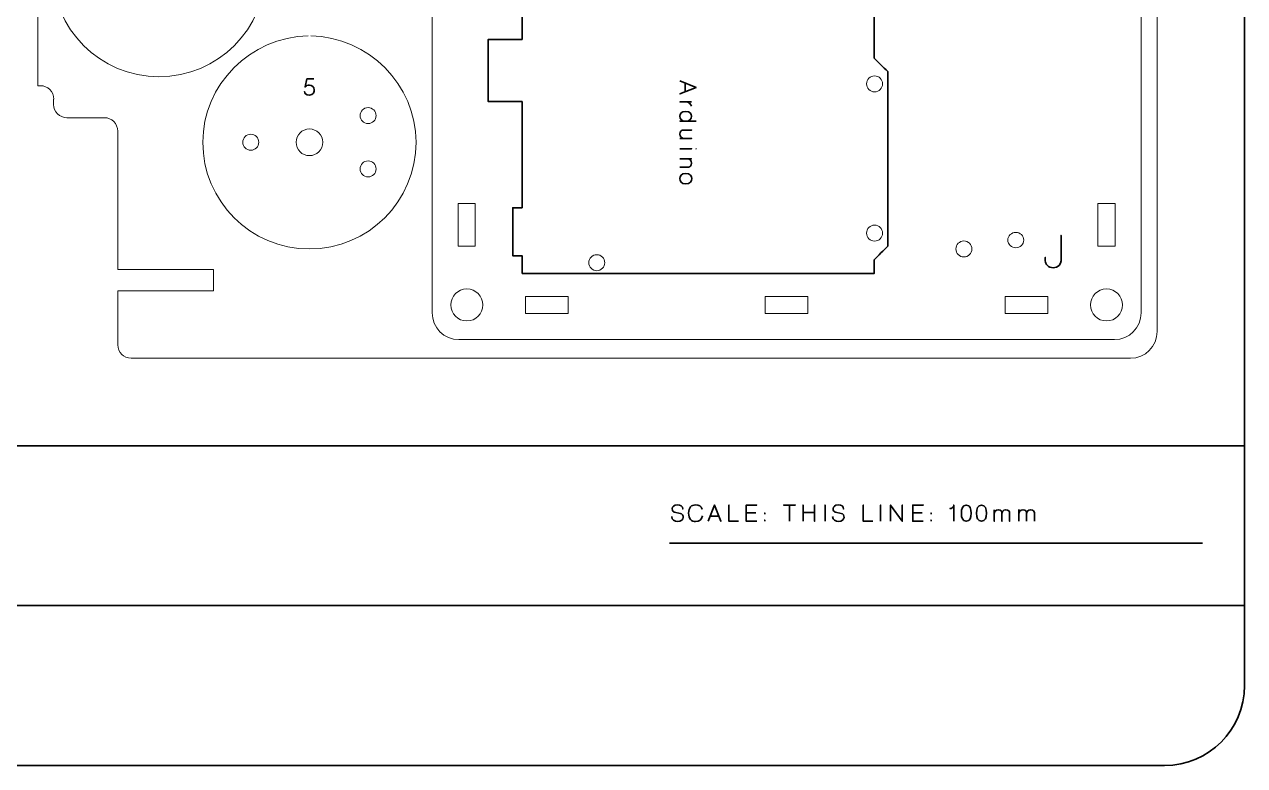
# Model space of a CAD drawing. Header units: inches. Extents: x 15 to 785, y -737 to -15.
# Drawn here: x 556.1 to 785, y -585 to -446 of the extents above; entities that cross this region are included whole.
import ezdxf

# ---------------------------------------------------------------- set-up
doc = ezdxf.new("R2010")
doc.units = ezdxf.units.IN
doc.header["$MEASUREMENT"] = 0
doc.layers.add('Layer 1', color=7, linetype='Continuous')

# ---------------------------------------------------------------- blocks, each defined once
blk = doc.blocks.new('block 24')
at = {"layer": 'Layer 1', "color": 30, "lineweight": 35, "true_color": 0xf58726}
for points in [[(699.6, -539.18), (699.6, -536.13), (698.5, -536.13), (700.7, -536.13), (699.6, -536.13), (699.6, -539.18)], [(702.18, -539.18), (702.18, -537.5), (704.33, -537.5), (704.33, -539.18), (704.33, -536.14), (704.33, -537.5), (702.18, -537.5), (702.18, -536.14), (702.18, -539.18)]]:
    blk.add_lwpolyline(points, dxfattribs=at)
for points, knots in [([(677.54, -538.26), (677.54, -538.94), (678.06, -539.21), (678.66, -539.21), (679.28, -539.21), (679.66, -538.82), (679.67, -538.45), (679.69, -538.08), (679.5, -537.78), (679.12, -537.7), (679.12, -537.7), (678.08, -537.47), (678.08, -537.47), (677.79, -537.41), (677.62, -537.24), (677.62, -536.84), (677.62, -536.45), (677.95, -536.1), (678.56, -536.1), (679.17, -536.1), (679.62, -536.39), (679.6, -536.9), (679.62, -536.39), (679.17, -536.1), (678.56, -536.1), (677.95, -536.1), (677.62, -536.45), (677.62, -536.84), (677.62, -537.24), (677.78, -537.41), (678.08, -537.47), (678.08, -537.47), (679.12, -537.7), (679.12, -537.7), (679.51, -537.78), (679.69, -538.08), (679.67, -538.45), (679.66, -538.82), (679.28, -539.21), (678.66, -539.21), (678.06, -539.21), (677.54, -538.94), (677.54, -538.26)], [0, 0, 0, 0, 1, 1, 1, 2, 2, 2, 3, 3, 3, 4, 4, 4, 5, 5, 5, 6, 6, 6, 7, 7, 7, 8, 8, 8, 9, 9, 9, 10, 10, 10, 11, 11, 11, 12, 12, 12, 13, 13, 13, 14, 14, 14, 14]), ([(683.29, -538.16), (683.16, -538.89), (682.72, -539.22), (682.02, -539.22), (681.18, -539.22), (680.7, -538.74), (680.7, -537.66), (680.7, -536.58), (681.18, -536.1), (682.02, -536.1), (682.63, -536.1), (683.04, -536.34), (683.23, -536.89), (683.04, -536.34), (682.63, -536.1), (682.02, -536.1), (681.18, -536.1), (680.7, -536.58), (680.7, -537.66), (680.7, -538.74), (681.18, -539.22), (682.02, -539.22), (682.72, -539.22), (683.16, -538.89), (683.29, -538.16)], [0, 0, 0, 0, 1, 1, 1, 2, 2, 2, 3, 3, 3, 4, 4, 4, 5, 5, 5, 6, 6, 6, 7, 7, 7, 8, 8, 8, 8]), ([(684.34, -539.18), (684.34, -539.18), (685.55, -536.13), (685.55, -536.13), (685.55, -536.13), (686.76, -539.18), (686.76, -539.18), (686.76, -539.18), (685.55, -536.13), (685.55, -536.13), (685.55, -536.13), (684.34, -539.18), (684.34, -539.18)], [0, 0, 0, 0, 1, 1, 1, 2, 2, 2, 3, 3, 3, 4, 4, 4, 4]), ([(690.03, -539.18), (690.03, -539.18), (688.25, -539.18), (688.25, -539.18), (688.25, -539.18), (688.25, -536.13), (688.25, -536.13), (688.25, -536.13), (688.25, -539.18), (688.25, -539.18), (688.25, -539.18), (690.03, -539.18), (690.03, -539.18)], [0, 0, 0, 0, 1, 1, 1, 2, 2, 2, 3, 3, 3, 4, 4, 4, 4]), ([(693.48, -539.18), (693.48, -539.18), (691.51, -539.18), (691.51, -539.18), (691.51, -539.18), (691.51, -536.15), (691.51, -536.15), (691.51, -536.15), (693.48, -536.15), (693.48, -536.15), (693.48, -536.15), (691.51, -536.15), (691.51, -536.15), (691.51, -536.15), (691.51, -539.18), (691.51, -539.18), (691.51, -539.18), (693.48, -539.18), (693.48, -539.18)], [0, 0, 0, 0, 1, 1, 1, 2, 2, 2, 3, 3, 3, 4, 4, 4, 5, 5, 5, 6, 6, 6, 6]), ([(693.31, -537.62), (693.31, -537.62), (691.51, -537.62), (691.51, -537.62), (691.51, -537.62), (693.31, -537.62), (693.31, -537.62)], [0, 0, 0, 0, 1, 1, 1, 2, 2, 2, 2]), ([(694.97, -537.85), (694.97, -537.85), (694.97, -537.61), (694.97, -537.61), (694.97, -537.61), (694.97, -537.85), (694.97, -537.85)], [0, 0, 0, 0, 1, 1, 1, 2, 2, 2, 2]), ([(706.31, -539.18), (706.31, -539.18), (706.31, -536.13), (706.31, -536.13), (706.31, -536.13), (706.31, -539.18), (706.31, -539.18)], [0, 0, 0, 0, 1, 1, 1, 2, 2, 2, 2]), ([(707.72, -538.26), (707.72, -538.94), (708.24, -539.21), (708.84, -539.21), (709.46, -539.21), (709.84, -538.82), (709.85, -538.45), (709.87, -538.08), (709.68, -537.78), (709.3, -537.7), (709.3, -537.7), (708.26, -537.47), (708.26, -537.47), (707.97, -537.41), (707.8, -537.24), (707.8, -536.84), (707.8, -536.45), (708.13, -536.1), (708.74, -536.1), (709.35, -536.1), (709.79, -536.39), (709.78, -536.9), (709.79, -536.39), (709.35, -536.1), (708.74, -536.1), (708.13, -536.1), (707.8, -536.45), (707.8, -536.84), (707.8, -537.24), (707.96, -537.41), (708.26, -537.47), (708.26, -537.47), (709.3, -537.7), (709.3, -537.7), (709.68, -537.78), (709.87, -538.08), (709.85, -538.45), (709.84, -538.82), (709.46, -539.21), (708.84, -539.21), (708.24, -539.21), (707.72, -538.94), (707.72, -538.26)], [0, 0, 0, 0, 1, 1, 1, 2, 2, 2, 3, 3, 3, 4, 4, 4, 5, 5, 5, 6, 6, 6, 7, 7, 7, 8, 8, 8, 9, 9, 9, 10, 10, 10, 11, 11, 11, 12, 12, 12, 13, 13, 13, 14, 14, 14, 14]), ([(715.24, -539.18), (715.24, -539.18), (713.46, -539.18), (713.46, -539.18), (713.46, -539.18), (713.46, -536.13), (713.46, -536.13), (713.46, -536.13), (713.46, -539.18), (713.46, -539.18), (713.46, -539.18), (715.24, -539.18), (715.24, -539.18)], [0, 0, 0, 0, 1, 1, 1, 2, 2, 2, 3, 3, 3, 4, 4, 4, 4]), ([(716.72, -539.18), (716.72, -539.18), (716.72, -536.13), (716.72, -536.13), (716.72, -536.13), (716.72, -539.18), (716.72, -539.18)], [0, 0, 0, 0, 1, 1, 1, 2, 2, 2, 2]), ([(718.58, -539.18), (718.58, -539.18), (718.58, -536.13), (718.58, -536.13), (718.58, -536.13), (720.76, -539.18), (720.76, -539.18), (720.76, -539.18), (720.76, -536.13), (720.76, -536.13), (720.76, -536.13), (720.76, -539.18), (720.76, -539.18), (720.76, -539.18), (718.58, -536.13), (718.58, -536.13), (718.58, -536.13), (718.58, -539.18), (718.58, -539.18)], [0, 0, 0, 0, 1, 1, 1, 2, 2, 2, 3, 3, 3, 4, 4, 4, 5, 5, 5, 6, 6, 6, 6]), ([(724.71, -539.18), (724.71, -539.18), (722.74, -539.18), (722.74, -539.18), (722.74, -539.18), (722.74, -536.15), (722.74, -536.15), (722.74, -536.15), (724.71, -536.15), (724.71, -536.15), (724.71, -536.15), (722.74, -536.15), (722.74, -536.15), (722.74, -536.15), (722.74, -539.18), (722.74, -539.18), (722.74, -539.18), (724.71, -539.18), (724.71, -539.18)], [0, 0, 0, 0, 1, 1, 1, 2, 2, 2, 3, 3, 3, 4, 4, 4, 5, 5, 5, 6, 6, 6, 6]), ([(724.54, -537.62), (724.54, -537.62), (722.74, -537.62), (722.74, -537.62), (722.74, -537.62), (724.54, -537.62), (724.54, -537.62)], [0, 0, 0, 0, 1, 1, 1, 2, 2, 2, 2]), ([(726.2, -537.85), (726.2, -537.85), (726.2, -537.61), (726.2, -537.61), (726.2, -537.61), (726.2, -537.85), (726.2, -537.85)], [0, 0, 0, 0, 1, 1, 1, 2, 2, 2, 2]), ([(730.45, -539.18), (730.45, -539.18), (730.45, -536.13), (730.45, -536.13), (730.45, -536.65), (729.94, -536.78), (729.73, -536.79), (729.94, -536.78), (730.45, -536.65), (730.45, -536.13), (730.45, -536.13), (730.45, -539.18), (730.45, -539.18)], [0, 0, 0, 0, 1, 1, 1, 2, 2, 2, 3, 3, 3, 4, 4, 4, 4]), ([(731.87, -537.66), (731.87, -536.82), (732.05, -536.14), (732.79, -536.14), (733.53, -536.14), (733.71, -536.82), (733.71, -537.66), (733.71, -538.5), (733.53, -539.18), (732.79, -539.18), (732.05, -539.18), (731.87, -538.5), (731.87, -537.66)], [0, 0, 0, 0, 1, 1, 1, 2, 2, 2, 3, 3, 3, 4, 4, 4, 4]), ([(731.87, -537.66), (731.87, -536.82), (732.05, -536.14), (732.79, -536.14), (733.53, -536.14), (733.71, -536.82), (733.71, -537.66), (733.71, -538.5), (733.53, -539.18), (732.79, -539.18), (732.05, -539.18), (731.87, -538.5), (731.87, -537.66)], [0, 0, 0, 0, 1, 1, 1, 2, 2, 2, 3, 3, 3, 4, 4, 4, 4]), ([(734.72, -537.66), (734.72, -536.82), (734.89, -536.14), (735.64, -536.14), (736.38, -536.14), (736.56, -536.82), (736.56, -537.66), (736.56, -538.5), (736.38, -539.18), (735.64, -539.18), (734.89, -539.18), (734.72, -538.5), (734.72, -537.66)], [0, 0, 0, 0, 1, 1, 1, 2, 2, 2, 3, 3, 3, 4, 4, 4, 4]), ([(734.72, -537.66), (734.72, -536.82), (734.89, -536.14), (735.64, -536.14), (736.38, -536.14), (736.56, -536.82), (736.56, -537.66), (736.56, -538.5), (736.38, -539.18), (735.64, -539.18), (734.89, -539.18), (734.72, -538.5), (734.72, -537.66)], [0, 0, 0, 0, 1, 1, 1, 2, 2, 2, 3, 3, 3, 4, 4, 4, 4]), ([(739.47, -537.58), (739.47, -537.38), (739.34, -537.02), (738.8, -537.01), (738.26, -537.01), (738.02, -537.43), (738.02, -537.82), (738.02, -537.43), (738.26, -537.01), (738.8, -537.01), (739.34, -537.02), (739.47, -537.38), (739.47, -537.58), (739.47, -537.77), (739.47, -539.18), (739.47, -539.18), (739.47, -539.18), (739.47, -537.77), (739.47, -537.58)], [0, 0, 0, 0, 1, 1, 1, 2, 2, 2, 3, 3, 3, 4, 4, 4, 5, 5, 5, 6, 6, 6, 6]), ([(738.02, -537.01), (738.02, -537.01), (738.02, -539.18), (738.02, -539.18), (738.02, -539.18), (738.02, -537.01), (738.02, -537.01)], [0, 0, 0, 0, 1, 1, 1, 2, 2, 2, 2]), ([(740.92, -537.58), (740.92, -537.38), (740.74, -537.02), (740.2, -537.01), (739.66, -537.01), (739.47, -537.43), (739.47, -537.82), (739.47, -537.43), (739.66, -537.01), (740.2, -537.01), (740.74, -537.02), (740.92, -537.38), (740.92, -537.58), (740.92, -537.77), (740.92, -539.18), (740.92, -539.18), (740.92, -539.18), (740.92, -537.77), (740.92, -537.58)], [0, 0, 0, 0, 1, 1, 1, 2, 2, 2, 3, 3, 3, 4, 4, 4, 5, 5, 5, 6, 6, 6, 6]), ([(744.11, -539.18), (744.11, -539.18), (744.11, -537.77), (744.11, -537.58), (744.11, -537.38), (743.99, -537.02), (743.45, -537.01), (742.91, -537.01), (742.67, -537.43), (742.67, -537.82), (742.67, -537.43), (742.91, -537.01), (743.45, -537.01), (743.99, -537.02), (744.11, -537.38), (744.11, -537.58), (744.11, -537.77), (744.11, -539.18), (744.11, -539.18)], [0, 0, 0, 0, 1, 1, 1, 2, 2, 2, 3, 3, 3, 4, 4, 4, 5, 5, 5, 6, 6, 6, 6]), ([(742.67, -539.18), (742.67, -539.18), (742.67, -537.01), (742.67, -537.01), (742.67, -537.01), (742.67, -539.18), (742.67, -539.18)], [0, 0, 0, 0, 1, 1, 1, 2, 2, 2, 2]), ([(745.57, -539.18), (745.57, -539.18), (745.57, -537.77), (745.57, -537.58), (745.57, -537.38), (745.38, -537.02), (744.85, -537.01), (744.31, -537.01), (744.11, -537.43), (744.11, -537.82), (744.11, -537.43), (744.31, -537.01), (744.85, -537.01), (745.38, -537.02), (745.57, -537.38), (745.57, -537.58), (745.57, -537.77), (745.57, -539.18), (745.57, -539.18)], [0, 0, 0, 0, 1, 1, 1, 2, 2, 2, 3, 3, 3, 4, 4, 4, 5, 5, 5, 6, 6, 6, 6]), ([(684.72, -538.22), (684.72, -538.22), (686.38, -538.22), (686.38, -538.22), (686.38, -538.22), (684.72, -538.22), (684.72, -538.22)], [0, 0, 0, 0, 1, 1, 1, 2, 2, 2, 2]), ([(694.97, -539.18), (694.97, -539.18), (694.97, -538.95), (694.97, -538.95), (694.97, -538.95), (694.97, -539.18), (694.97, -539.18)], [0, 0, 0, 0, 1, 1, 1, 2, 2, 2, 2]), ([(726.2, -539.18), (726.2, -539.18), (726.2, -538.95), (726.2, -538.95), (726.2, -538.95), (726.2, -539.18), (726.2, -539.18)], [0, 0, 0, 0, 1, 1, 1, 2, 2, 2, 2])]:
    blk.add_open_spline(points, degree=3, knots=knots, dxfattribs=at)

msp = doc.modelspace()

# ---------------------------------------------------------------- linework, layer by layer
at = {"layer": 'Layer 1', "color": 179, "lineweight": 9, "true_color": 0x231f20}
for points in [[(640.68, -479.6), (640.68, -487.6), (637.48, -487.6), (637.48, -479.6), (640.68, -479.6)], [(760.69, -479.6), (760.69, -487.6), (757.49, -487.6), (757.49, -479.6), (760.69, -479.6)], [(658.08, -497), (658.08, -500.2), (650.09, -500.2), (650.09, -497), (658.08, -497)], [(703.09, -497), (703.09, -500.2), (695.08, -500.2), (695.08, -497), (703.09, -497)], [(748.08, -497), (748.08, -500.2), (740.09, -500.2), (740.09, -497), (748.08, -497)]]:
    msp.add_lwpolyline(points, dxfattribs=at)
at = {"layer": 'Layer 1', "color": 35, "lineweight": 35, "true_color": 0x927753}
msp.add_lwpolyline([(785, -555), (15, -555), (15, -525), (785, -525), (785, -555)], dxfattribs=at)
at = {"layer": 'Layer 1', "color": 30, "lineweight": 35, "true_color": 0xf58726}
msp.add_lwpolyline([(677.09, -543.25), (777.09, -543.25)], dxfattribs=at)
at = {"layer": 'Layer 1', "color": 179, "lineweight": 35, "true_color": 0x231f20}
msp.add_open_spline([(785, -570), (785, -578.28), (778.28, -585), (770, -585), (770, -585), (30, -585), (30, -585), (21.72, -585), (15, -578.28), (15, -570), (15, -570), (15, -30), (15, -30), (15, -21.72), (21.72, -15), (30, -15), (30, -15), (770, -15), (770, -15), (778.28, -15), (785, -21.72), (785, -30), (785, -30), (785, -570), (785, -570)], degree=3, knots=[0, 0, 0, 0, 1, 1, 1, 2, 2, 2, 3, 3, 3, 4, 4, 4, 5, 5, 5, 6, 6, 6, 7, 7, 7, 8, 8, 8, 8], dxfattribs=at)
at = {"layer": 'Layer 1', "color": 179, "lineweight": 20, "true_color": 0x231f20}
for points, knots in [([(561.56, -460.98), (561.56, -460.98), (561.56, -459.98), (561.56, -459.98), (561.56, -459.98), (561.59, -459.98), (561.59, -459.98), (561.59, -458.6), (560.47, -457.48), (559.09, -457.48), (559.09, -457.48), (558.59, -457.48), (558.59, -457.48), (558.59, -457.48), (558.59, -238.6), (558.59, -238.6), (558.59, -235.84), (560.83, -233.6), (563.59, -233.6), (563.59, -233.6), (763.59, -233.6), (763.59, -233.6), (766.35, -233.6), (768.59, -235.84), (768.59, -238.6), (768.59, -238.6), (768.59, -503.6), (768.59, -503.6), (768.59, -506.36), (766.35, -508.6), (763.59, -508.6), (763.59, -508.6), (576.09, -508.6), (576.09, -508.6), (576.09, -508.6), (576.11, -508.6), (576.11, -508.6), (574.72, -508.6), (573.61, -507.48), (573.61, -506.1), (573.61, -506.1), (573.59, -506.1), (573.59, -506.1), (573.59, -506.1), (573.59, -495.98), (573.59, -495.98), (573.59, -495.98), (591.59, -495.98), (591.59, -495.98), (591.59, -495.98), (591.59, -491.98), (591.59, -491.98), (591.59, -491.98), (573.59, -491.98), (573.59, -491.98), (573.59, -491.98), (573.59, -465.98), (573.59, -465.98), (573.59, -464.6), (572.47, -463.48), (571.09, -463.48), (571.09, -463.48), (564.06, -463.48), (564.06, -463.48), (562.68, -463.48), (561.56, -462.36), (561.56, -460.98)], [0, 0, 0, 0, 1, 1, 1, 2, 2, 2, 3, 3, 3, 4, 4, 4, 5, 5, 5, 6, 6, 6, 7, 7, 7, 8, 8, 8, 9, 9, 9, 10, 10, 10, 11, 11, 11, 12, 12, 12, 13, 13, 13, 14, 14, 14, 15, 15, 15, 16, 16, 16, 17, 17, 17, 18, 18, 18, 19, 19, 19, 20, 20, 20, 21, 21, 21, 22, 22, 22, 22]), ([(632.58, -438.97), (632.58, -438.97), (632.58, -500.1), (632.58, -500.1), (632.58, -502.86), (634.82, -505.1), (637.58, -505.1), (637.58, -505.1), (760.59, -505.1), (760.59, -505.1), (763.35, -505.1), (765.59, -502.86), (765.59, -500.1), (765.59, -500.1), (765.59, -438.97), (765.59, -438.97)], [0, 0, 0, 0, 1, 1, 1, 2, 2, 2, 3, 3, 3, 4, 4, 4, 5, 5, 5, 5]), ([(742.08, -484.99), (742.91, -484.99), (743.58, -485.64), (743.58, -486.43), (743.58, -487.22), (742.91, -487.86), (742.08, -487.86), (741.26, -487.86), (740.58, -487.22), (740.58, -486.43), (740.58, -485.64), (741.26, -484.99), (742.08, -484.99)], [0, 0, 0, 0, 1, 1, 1, 2, 2, 2, 3, 3, 3, 4, 4, 4, 4])]:
    msp.add_open_spline(points, degree=3, knots=knots, dxfattribs=at)
at = {"layer": 'Layer 1', "color": 179, "lineweight": 9, "true_color": 0x231f20}
for points in [[(581.09, -415.81), (570.27, -416.08), (561.34, -424.92), (561.34, -435.8), (561.34, -446.85), (570.29, -455.8), (581.34, -455.8), (592.38, -455.8), (601.34, -446.85), (601.34, -435.8), (601.34, -424.92), (592.4, -416.08), (581.59, -415.81)], [(609.31, -448.11), (598.5, -448.37), (589.56, -457.22), (589.56, -468.09), (589.56, -479.14), (598.52, -488.09), (609.56, -488.09), (620.61, -488.09), (629.56, -479.14), (629.56, -468.09), (629.56, -457.22), (620.63, -448.37), (609.81, -448.11)], [(717.09, -457.13), (717.09, -457.96), (716.41, -458.63), (715.59, -458.63), (714.76, -458.63), (714.09, -457.96), (714.09, -457.13), (714.09, -456.3), (714.76, -455.63), (715.59, -455.63), (716.41, -455.63), (717.09, -456.3), (717.09, -457.13)], [(622.07, -463.09), (622.07, -463.92), (621.39, -464.59), (620.57, -464.59), (619.74, -464.59), (619.07, -463.92), (619.07, -463.09), (619.07, -462.27), (619.74, -461.59), (620.57, -461.59), (621.39, -461.59), (622.07, -462.27), (622.07, -463.09)], [(600.06, -468.09), (600.06, -468.92), (599.39, -469.59), (598.56, -469.59), (597.73, -469.59), (597.06, -468.92), (597.06, -468.09), (597.06, -467.26), (597.73, -466.59), (598.56, -466.59), (599.39, -466.59), (600.06, -467.26), (600.06, -468.09)], [(612.06, -468.09), (612.06, -469.47), (610.94, -470.59), (609.56, -470.59), (608.18, -470.59), (607.06, -469.47), (607.06, -468.09), (607.06, -466.71), (608.18, -465.59), (609.56, -465.59), (610.94, -465.59), (612.06, -466.71), (612.06, -468.09)], [(622.07, -473.09), (622.07, -473.92), (621.39, -474.59), (620.57, -474.59), (619.74, -474.59), (619.07, -473.92), (619.07, -473.09), (619.07, -472.27), (619.74, -471.59), (620.57, -471.59), (621.39, -471.59), (622.07, -472.27), (622.07, -473.09)], [(717.09, -485.13), (717.09, -485.96), (716.41, -486.63), (715.59, -486.63), (714.76, -486.63), (714.09, -485.96), (714.09, -485.13), (714.09, -484.3), (714.76, -483.63), (715.59, -483.63), (716.41, -483.63), (717.09, -484.3), (717.09, -485.13)], [(732.34, -489.6), (733.16, -489.6), (733.84, -488.93), (733.84, -488.1), (733.84, -487.27), (733.16, -486.6), (732.34, -486.6), (731.51, -486.6), (730.84, -487.27), (730.84, -488.1), (730.84, -488.93), (731.51, -489.6), (732.34, -489.6)], [(664.97, -490.67), (664.97, -491.5), (664.3, -492.17), (663.47, -492.17), (662.64, -492.17), (661.97, -491.5), (661.97, -490.67), (661.97, -489.84), (662.64, -489.17), (663.47, -489.17), (664.3, -489.17), (664.97, -489.84), (664.97, -490.67)], [(642.08, -498.6), (642.08, -500.26), (640.74, -501.6), (639.08, -501.6), (637.43, -501.6), (636.08, -500.26), (636.08, -498.6), (636.08, -496.95), (637.43, -495.6), (639.08, -495.6), (640.74, -495.6), (642.08, -496.95), (642.08, -498.6)], [(762.09, -498.6), (762.09, -500.26), (760.74, -501.6), (759.09, -501.6), (757.43, -501.6), (756.09, -500.26), (756.09, -498.6), (756.09, -496.95), (757.43, -495.6), (759.09, -495.6), (760.74, -495.6), (762.09, -496.95), (762.09, -498.6)]]:
    msp.add_open_spline(points, degree=3, knots=[0, 0, 0, 0, 1, 1, 1, 2, 2, 2, 3, 3, 3, 4, 4, 4, 4], dxfattribs=at)
at = {"layer": 'Layer 1', "color": 13, "lineweight": 35, "true_color": 0xed6444}
for points, knots in [([(649.47, -492.67), (649.47, -492.67), (649.47, -489.37), (649.47, -489.37), (649.47, -489.37), (647.69, -489.37), (647.69, -489.37), (647.69, -489.37), (647.69, -480.38), (647.69, -480.38), (647.69, -480.38), (649.47, -480.38), (649.47, -480.38), (649.47, -480.38), (649.47, -460.44), (649.47, -460.44), (649.47, -460.44), (643.12, -460.44), (643.12, -460.44), (643.12, -460.44), (643.12, -448.78), (643.12, -448.78), (643.12, -448.78), (649.47, -448.78), (649.47, -448.78), (649.47, -448.78), (649.47, -439.33), (649.47, -439.33), (649.47, -439.33), (713.99, -439.33), (713.99, -439.33), (714.49, -439.84), (715, -440.35), (715.51, -440.86), (715.51, -440.86), (715.51, -452.29), (715.51, -452.29), (716.35, -453.12), (717.19, -453.96), (718.05, -454.83), (718.05, -454.83), (718.05, -487.59), (718.05, -487.59), (717.21, -488.43), (716.37, -489.27), (715.51, -490.13), (715.51, -490.13), (715.51, -492.67), (715.51, -492.67), (715.51, -492.67), (649.47, -492.67), (649.47, -492.67)], [0, 0, 0, 0, 1, 1, 1, 2, 2, 2, 3, 3, 3, 4, 4, 4, 5, 5, 5, 6, 6, 6, 7, 7, 7, 8, 8, 8, 9, 9, 9, 10, 10, 10, 11, 11, 11, 12, 12, 12, 13, 13, 13, 14, 14, 14, 15, 15, 15, 16, 16, 16, 17, 17, 17, 17]), ([(610.37, -456.19), (610.37, -456.19), (609.1, -456.19), (609.1, -456.19), (609.1, -456.19), (608.76, -457.71), (608.76, -457.71), (609, -457.5), (609.16, -457.38), (609.57, -457.38), (609.99, -457.38), (610.47, -457.67), (610.47, -458.26), (610.47, -458.52), (610.33, -459.26), (609.57, -459.26), (608.81, -459.26), (608.71, -458.82), (608.66, -458.57), (608.71, -458.82), (608.81, -459.26), (609.57, -459.26), (610.33, -459.26), (610.47, -458.52), (610.47, -458.26), (610.47, -457.67), (609.99, -457.38), (609.57, -457.38), (609.16, -457.38), (609, -457.5), (608.76, -457.71), (608.76, -457.71), (609.1, -456.19), (609.1, -456.19), (609.1, -456.19), (610.37, -456.19), (610.37, -456.19)], [0, 0, 0, 0, 1, 1, 1, 2, 2, 2, 3, 3, 3, 4, 4, 4, 5, 5, 5, 6, 6, 6, 7, 7, 7, 8, 8, 8, 9, 9, 9, 10, 10, 10, 11, 11, 11, 12, 12, 12, 12]), ([(679.06, -456.58), (679.06, -456.58), (682.11, -457.79), (682.11, -457.79), (682.11, -457.79), (679.06, -459.01), (679.06, -459.01), (679.06, -459.01), (682.11, -457.79), (682.11, -457.79), (682.11, -457.79), (679.06, -456.58), (679.06, -456.58)], [0, 0, 0, 0, 1, 1, 1, 2, 2, 2, 3, 3, 3, 4, 4, 4, 4]), ([(680.02, -456.96), (680.02, -456.96), (680.02, -458.62), (680.02, -458.62), (680.02, -458.62), (680.02, -456.96), (680.02, -456.96)], [0, 0, 0, 0, 1, 1, 1, 2, 2, 2, 2]), ([(681.23, -460.51), (681.23, -460.51), (679.06, -460.51), (679.06, -460.51), (679.06, -460.51), (681.23, -460.51), (681.23, -460.51)], [0, 0, 0, 0, 1, 1, 1, 2, 2, 2, 2]), ([(681.24, -463.21), (681.24, -463.7), (681, -464.11), (680.15, -464.11), (679.31, -464.11), (679.06, -463.7), (679.06, -463.21), (679.06, -462.72), (679.31, -462.32), (680.15, -462.32), (681, -462.32), (681.24, -462.72), (681.24, -463.21)], [0, 0, 0, 0, 1, 1, 1, 2, 2, 2, 3, 3, 3, 4, 4, 4, 4]), ([(681.24, -463.21), (681.24, -463.7), (681, -464.11), (680.15, -464.11), (679.31, -464.11), (679.06, -463.7), (679.06, -463.21), (679.06, -462.72), (679.31, -462.32), (680.15, -462.32), (681, -462.32), (681.24, -462.72), (681.24, -463.21)], [0, 0, 0, 0, 1, 1, 1, 2, 2, 2, 3, 3, 3, 4, 4, 4, 4]), ([(681.23, -461.34), (681.24, -460.95), (680.66, -460.5), (680.17, -460.51), (680.66, -460.5), (681.24, -460.95), (681.23, -461.34)], [0, 0, 0, 0, 1, 1, 1, 2, 2, 2, 2]), ([(682.12, -464.11), (682.12, -464.11), (679.06, -464.11), (679.06, -464.11), (679.06, -464.11), (682.12, -464.11), (682.12, -464.11)], [0, 0, 0, 0, 1, 1, 1, 2, 2, 2, 2]), ([(679.63, -465.8), (679.43, -465.8), (679.07, -466), (679.06, -466.54), (679.06, -467.08), (679.48, -467.37), (679.87, -467.37), (679.48, -467.37), (679.06, -467.08), (679.06, -466.54), (679.07, -466), (679.43, -465.8), (679.63, -465.8), (679.63, -465.8), (681.24, -465.8), (681.24, -465.8), (681.24, -465.8), (679.63, -465.8), (679.63, -465.8)], [0, 0, 0, 0, 1, 1, 1, 2, 2, 2, 3, 3, 3, 4, 4, 4, 5, 5, 5, 6, 6, 6, 6]), ([(679.06, -467.37), (679.06, -467.37), (681.24, -467.37), (681.24, -467.37), (681.24, -467.37), (679.06, -467.37), (679.06, -467.37)], [0, 0, 0, 0, 1, 1, 1, 2, 2, 2, 2]), ([(679.06, -469.31), (679.06, -469.31), (681.24, -469.31), (681.24, -469.31), (681.24, -469.31), (679.06, -469.31), (679.06, -469.31)], [0, 0, 0, 0, 1, 1, 1, 2, 2, 2, 2]), ([(679.06, -472.73), (679.06, -472.73), (680.67, -472.73), (680.67, -472.73), (680.86, -472.73), (681.23, -472.53), (681.23, -472), (681.24, -471.46), (680.82, -471.17), (680.43, -471.17), (680.82, -471.17), (681.24, -471.46), (681.23, -472), (681.23, -472.53), (680.86, -472.73), (680.67, -472.73), (680.67, -472.73), (679.06, -472.73), (679.06, -472.73)], [0, 0, 0, 0, 1, 1, 1, 2, 2, 2, 3, 3, 3, 4, 4, 4, 5, 5, 5, 6, 6, 6, 6]), ([(679.06, -471.17), (679.06, -471.17), (681.23, -471.17), (681.23, -471.17), (681.23, -471.17), (679.06, -471.17), (679.06, -471.17)], [0, 0, 0, 0, 1, 1, 1, 2, 2, 2, 2]), ([(682.04, -469.31), (682.04, -469.31), (682.11, -469.31), (682.11, -469.31), (682.11, -469.31), (682.04, -469.31), (682.04, -469.31)], [0, 0, 0, 0, 1, 1, 1, 2, 2, 2, 2]), ([(680.17, -473.95), (681.02, -473.95), (681.27, -474.39), (681.27, -474.91), (681.27, -475.44), (681.02, -475.87), (680.17, -475.87), (679.31, -475.87), (679.06, -475.44), (679.06, -474.91), (679.06, -474.39), (679.31, -473.95), (680.17, -473.95)], [0, 0, 0, 0, 1, 1, 1, 2, 2, 2, 3, 3, 3, 4, 4, 4, 4]), ([(680.17, -473.95), (681.02, -473.95), (681.27, -474.39), (681.27, -474.91), (681.27, -475.44), (681.02, -475.87), (680.17, -475.87), (679.31, -475.87), (679.06, -475.44), (679.06, -474.91), (679.06, -474.39), (679.31, -473.95), (680.17, -473.95)], [0, 0, 0, 0, 1, 1, 1, 2, 2, 2, 3, 3, 3, 4, 4, 4, 4]), ([(750.56, -490.31), (750.56, -490.92), (750.05, -491.63), (749.11, -491.63), (748.18, -491.64), (747.6, -490.95), (747.6, -490.31), (747.6, -490.31), (747.6, -489.69), (747.6, -489.69), (747.6, -489.69), (747.6, -490.31), (747.6, -490.31), (747.6, -490.95), (748.18, -491.64), (749.11, -491.63), (750.05, -491.63), (750.56, -490.92), (750.56, -490.31), (750.56, -490.31), (750.57, -485.57), (750.57, -485.57), (750.57, -485.57), (750.56, -490.31), (750.56, -490.31)], [0, 0, 0, 0, 1, 1, 1, 2, 2, 2, 3, 3, 3, 4, 4, 4, 5, 5, 5, 6, 6, 6, 7, 7, 7, 8, 8, 8, 8])]:
    msp.add_open_spline(points, degree=3, knots=knots, dxfattribs=at)

# ---------------------------------------------------------------- block references
at = {"layer": 'Layer 1'}
msp.add_blockref('block 24', (0, 0), dxfattribs=at)

doc.saveas('drawing.dxf')
